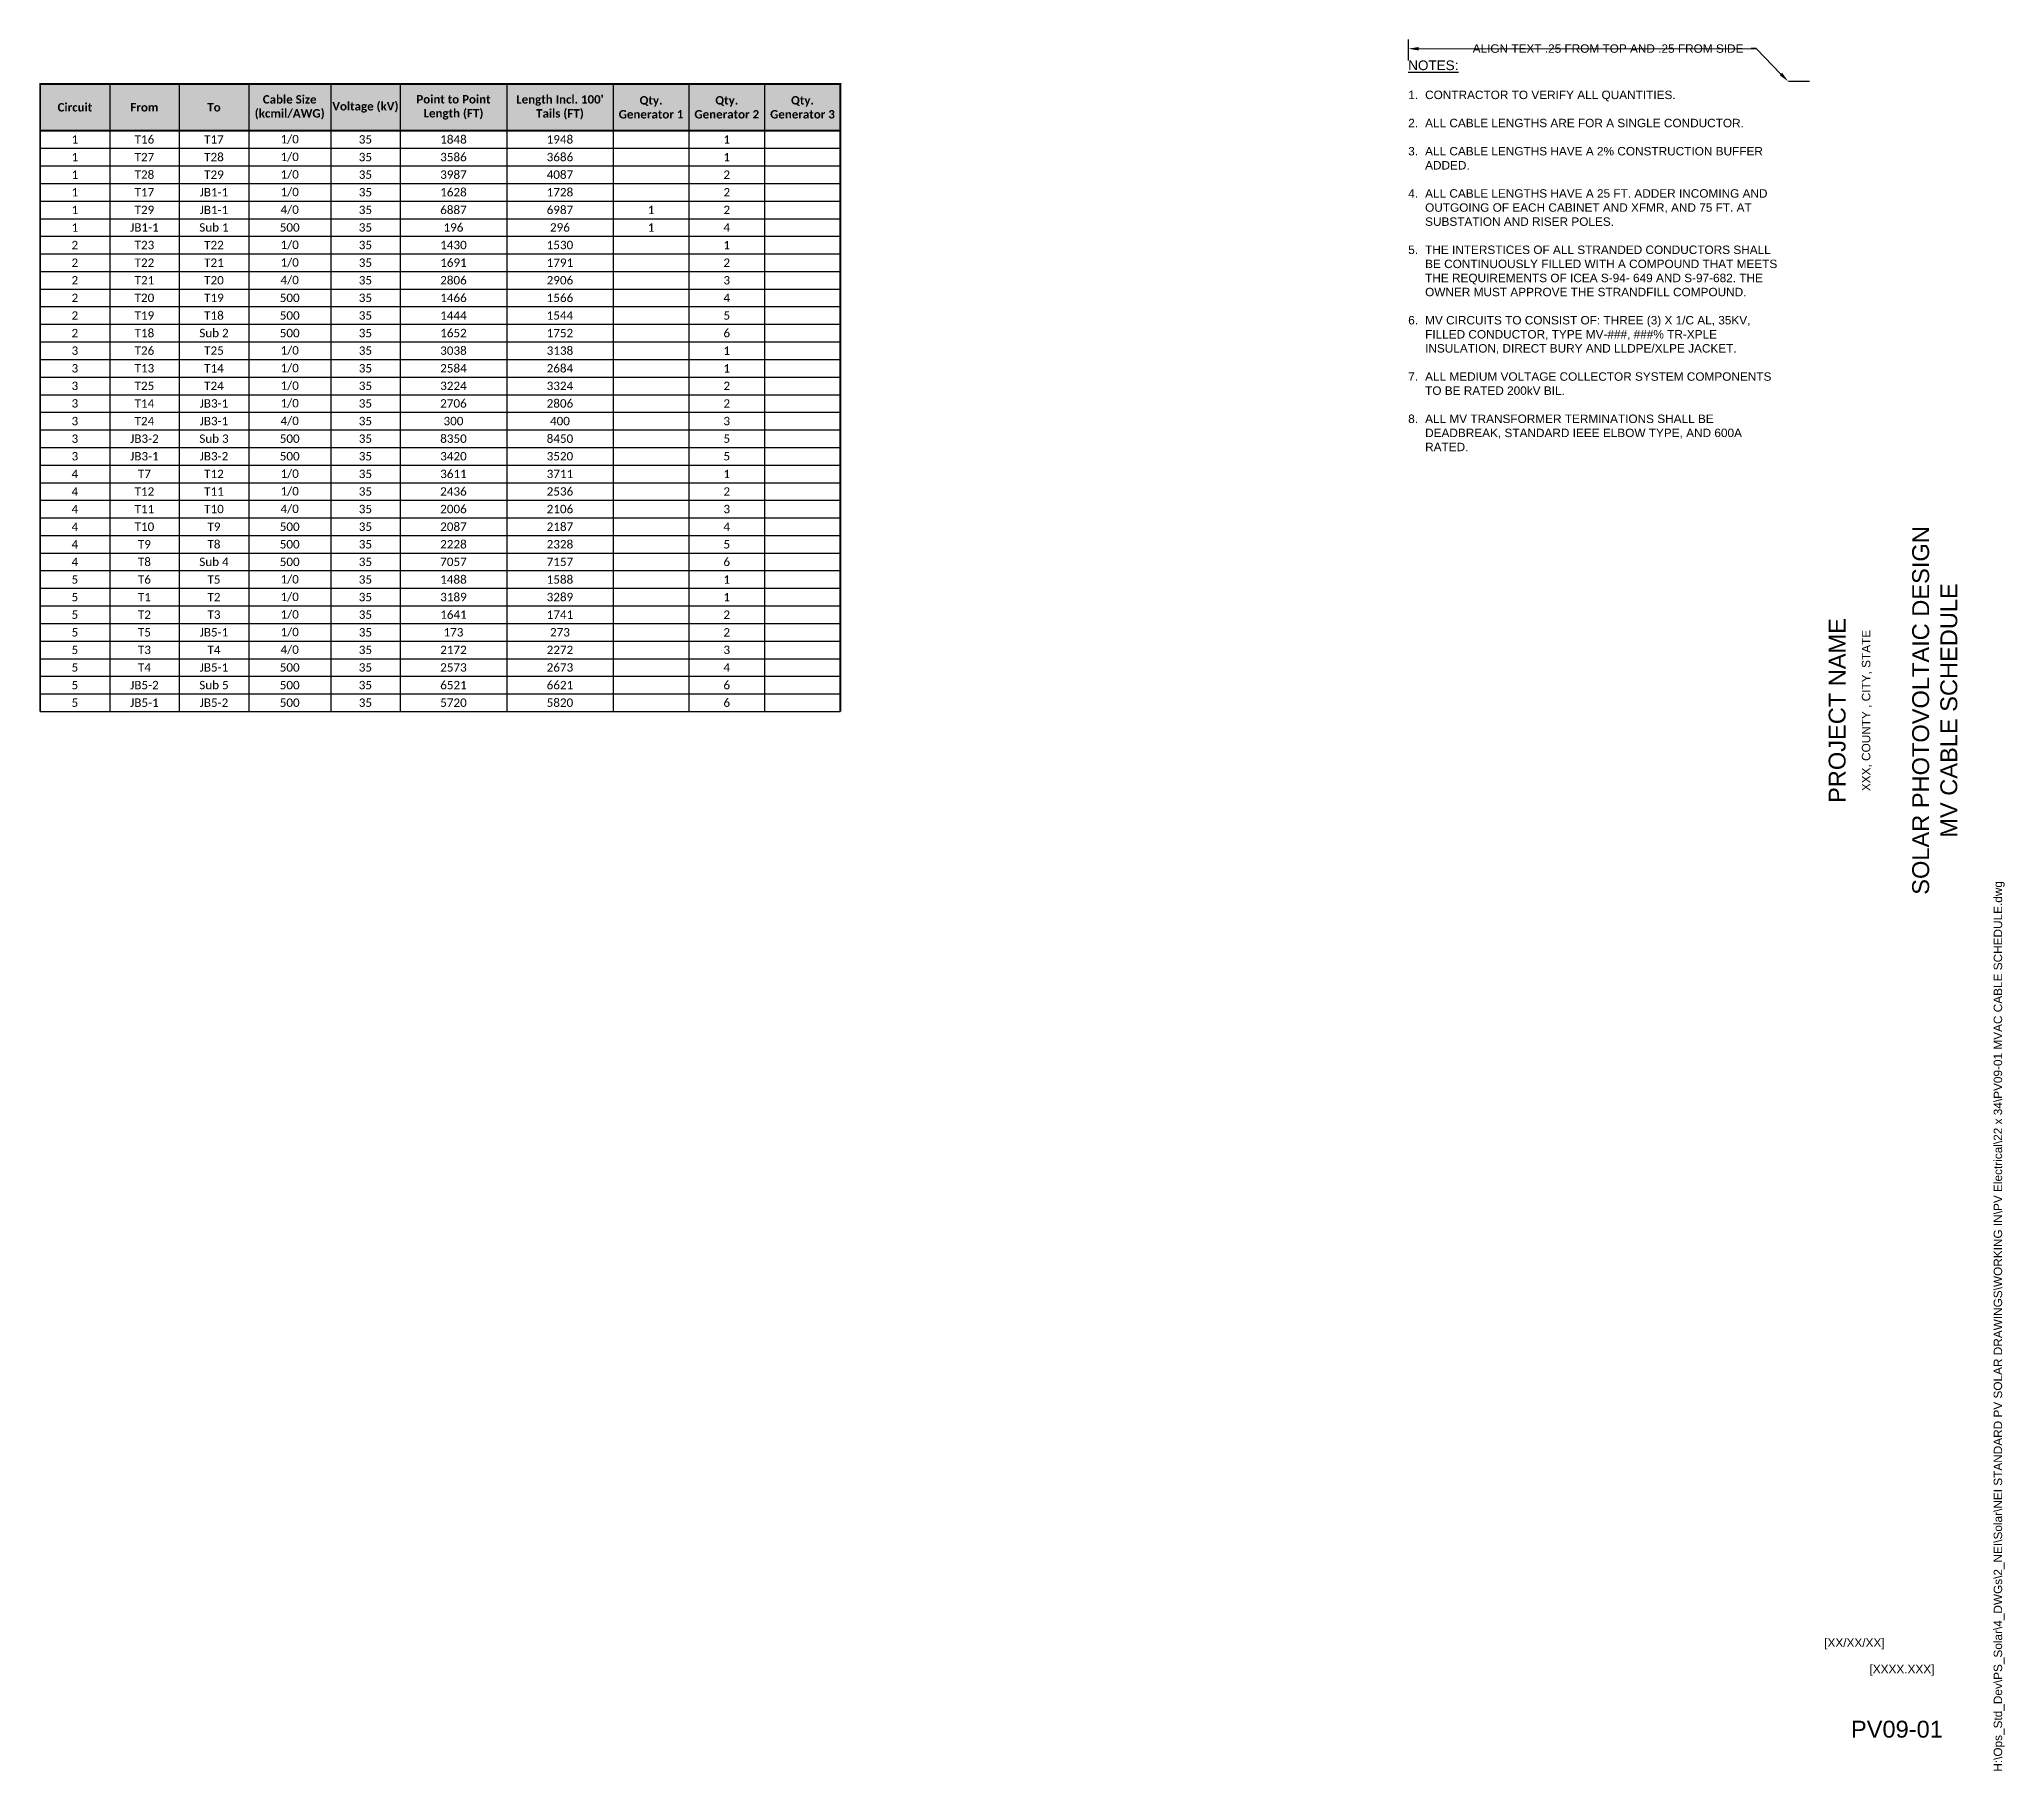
# Paper-space layout 'PV09-01 MVAC CABLE SCHEDULE' of a CAD drawing. Header units: feet. Extents: x 10.8 to 34, y 1.3 to 21.8.
import ezdxf
from ezdxf import colors
from ezdxf.entities.mleader import LeaderData, LeaderLine
from ezdxf.enums import TextEntityAlignment as Align
from ezdxf.math import Vec2, Vec3

# ---------------------------------------------------------------- set-up
doc = ezdxf.new("R2010")
doc.units = ezdxf.units.FT
doc.header["$MEASUREMENT"] = 0
for name, color, linetype in [('G-ANNO-TEXT', 1, 'Continuous'), ('G-ANNO-TTBL', 1, 'Continuous'), ('PV-AUTOTABLES', 7, 'Continuous')]:
    doc.layers.add(name, color=color, linetype=linetype)
doc.layers.add('G-NPLT', color=67, linetype='Continuous', plot=False)
doc.styles.add('NEI-A', font='arial.ttf')

# ---------------------------------------------------------------- blocks, each defined once
blk = doc.blocks.new('*A2')
at = {"color": 7, "linetype": 'Continuous', "ltscale": 0.083333, "const_width": 0.0208}
for points in [[(9.469, -7.427), (9.469, 0), (0, 0), (0, -7.427)], [(0, -0.552), (9.469, -0.552)]]:
    blk.add_lwpolyline(points, dxfattribs=at)
at = {"color": 7, "linetype": 'Continuous', "ltscale": 0.083333}
for points in [[(0.823, 0), (0.823, -7.427)], [(1.646, 0), (1.646, -7.427)], [(2.469, 0), (2.469, -7.427)], [(3.438, 0), (3.438, -7.427)], [(4.26, 0), (4.26, -7.427)], [(5.521, 0), (5.521, -7.427)], [(6.781, 0), (6.781, -7.427)], [(7.677, 0), (7.677, -7.427)], [(8.573, 0), (8.573, -7.427)], [(0, -0.76), (9.469, -0.76)], [(0, -0.969), (9.469, -0.969)], [(0, -1.177), (9.469, -1.177)], [(0, -1.385), (9.469, -1.385)], [(0, -1.594), (9.469, -1.594)], [(0, -1.802), (9.469, -1.802)], [(0, -2.01), (9.469, -2.01)], [(0, -2.219), (9.469, -2.219)], [(0, -2.427), (9.469, -2.427)], [(0, -2.635), (9.469, -2.635)], [(0, -2.844), (9.469, -2.844)], [(0, -3.052), (9.469, -3.052)], [(0, -3.26), (9.469, -3.26)], [(0, -3.469), (9.469, -3.469)], [(0, -3.677), (9.469, -3.677)], [(0, -3.885), (9.469, -3.885)], [(0, -4.094), (9.469, -4.094)], [(0, -4.302), (9.469, -4.302)], [(0, -4.51), (9.469, -4.51)], [(0, -4.719), (9.469, -4.719)], [(0, -4.927), (9.469, -4.927)], [(0, -5.135), (9.469, -5.135)], [(0, -5.344), (9.469, -5.344)], [(0, -5.552), (9.469, -5.552)], [(0, -5.76), (9.469, -5.76)], [(0, -5.969), (9.469, -5.969)], [(0, -6.177), (9.469, -6.177)], [(0, -6.385), (9.469, -6.385)], [(0, -6.594), (9.469, -6.594)], [(0, -6.802), (9.469, -6.802)], [(0, -7.01), (9.469, -7.01)], [(0, -7.219), (9.469, -7.219)], [(0, -7.427), (9.469, -7.427)]]:
    blk.add_lwpolyline(points, dxfattribs=at)
at = {"color": 9, "true_color": 0xbfbfbf}
for points in [[(0, 0), (0.823, 0), (0, -0.552), (0.823, -0.552)], [(0.823, 0), (1.646, 0), (0.823, -0.552), (1.646, -0.552)], [(1.646, 0), (2.469, 0), (1.646, -0.552), (2.469, -0.552)], [(2.469, 0), (3.438, 0), (2.469, -0.552), (3.438, -0.552)], [(3.438, 0), (4.26, 0), (3.438, -0.552), (4.26, -0.552)], [(4.26, 0), (5.521, 0), (4.26, -0.552), (5.521, -0.552)], [(5.521, 0), (6.781, 0), (5.521, -0.552), (6.781, -0.552)], [(6.781, 0), (7.677, 0), (6.781, -0.552), (7.677, -0.552)], [(7.677, 0), (8.573, 0), (7.677, -0.552), (8.573, -0.552)], [(8.573, 0), (9.469, 0), (8.573, -0.552), (9.469, -0.552)]]:
    blk.add_solid(points, dxfattribs=at)
at = {"color": 7, "char_height": 0.09931, "attachment_point": 5, "style": 'NEI-A'}
for s, insert, width in [('\\fCalibri|b1|i0|c0|p34;Circuit', (0.411, -0.276), 0.73958), ('\\fCalibri|b1|i0|c0|p34;From', (1.234, -0.276), 0.73958), ('\\fCalibri|b1|i0|c0|p34;To', (2.057, -0.276), 0.73958), ('\\fCalibri|b1|i0|c0|p34;Cable Size (kcmil/AWG)', (2.953, -0.276), 0.88542), ('\\fCalibri|b1|i0|c0|p34;Voltage (kV)', (3.849, -0.276), 0.73958), ('\\fCalibri|b1|i0|c0|p34;Point to Point Length (FT)', (4.891, -0.276), 1.17708), ("\\fCalibri|b1|i0|c0|p34;Length Incl. 100' Tails (FT)", (6.151, -0.276), 1.17708), ('\\fCalibri|b1|i0|c0|p34;Qty. Generator 1', (7.229, -0.276), 0.8125), ('\\fCalibri|b1|i0|c0|p34;Qty. Generator 2', (8.125, -0.276), 0.8125), ('\\fCalibri|b1|i0|c0|p34;Qty. Generator 3', (9.021, -0.276), 0.8125), ('\\fCalibri|b0|i0|c0|p34;1', (0.411, -0.656), 0.73958), ('\\fCalibri|b0|i0|c0|p34;T16', (1.234, -0.656), 0.73958), ('\\fCalibri|b0|i0|c0|p34;T17', (2.057, -0.656), 0.73958), ('\\fCalibri|b0|i0|c0|p34;1/0', (2.953, -0.656), 0.88542), ('\\fCalibri|b0|i0|c0|p34;35', (3.849, -0.656), 0.73958), ('\\fCalibri|b0|i0|c0|p34;1848', (4.891, -0.656), 1.17708), ('\\fCalibri|b0|i0|c0|p34;1948', (6.151, -0.656), 1.17708), ('\\fCalibri|b0|i0|c0|p34; ', (7.229, -0.656), 0.8125), ('\\fCalibri|b0|i0|c0|p34;1', (8.125, -0.656), 0.8125), ('\\fCalibri|b0|i0|c0|p34; ', (9.021, -0.656), 0.8125), ('\\fCalibri|b0|i0|c0|p34;1', (0.411, -0.865), 0.73958), ('\\fCalibri|b0|i0|c0|p34;T27', (1.234, -0.865), 0.73958), ('\\fCalibri|b0|i0|c0|p34;T28', (2.057, -0.865), 0.73958), ('\\fCalibri|b0|i0|c0|p34;1/0', (2.953, -0.865), 0.88542), ('\\fCalibri|b0|i0|c0|p34;35', (3.849, -0.865), 0.73958), ('\\fCalibri|b0|i0|c0|p34;3586', (4.891, -0.865), 1.17708), ('\\fCalibri|b0|i0|c0|p34;3686', (6.151, -0.865), 1.17708), ('\\fCalibri|b0|i0|c0|p34; ', (7.229, -0.865), 0.8125), ('\\fCalibri|b0|i0|c0|p34;1', (8.125, -0.865), 0.8125), ('\\fCalibri|b0|i0|c0|p34; ', (9.021, -0.865), 0.8125), ('\\fCalibri|b0|i0|c0|p34;1', (0.411, -1.073), 0.73958), ('\\fCalibri|b0|i0|c0|p34;T28', (1.234, -1.073), 0.73958), ('\\fCalibri|b0|i0|c0|p34;T29', (2.057, -1.073), 0.73958), ('\\fCalibri|b0|i0|c0|p34;1/0', (2.953, -1.073), 0.88542), ('\\fCalibri|b0|i0|c0|p34;35', (3.849, -1.073), 0.73958), ('\\fCalibri|b0|i0|c0|p34;3987', (4.891, -1.073), 1.17708), ('\\fCalibri|b0|i0|c0|p34;4087', (6.151, -1.073), 1.17708), ('\\fCalibri|b0|i0|c0|p34; ', (7.229, -1.073), 0.8125), ('\\fCalibri|b0|i0|c0|p34;2', (8.125, -1.073), 0.8125), ('\\fCalibri|b0|i0|c0|p34; ', (9.021, -1.073), 0.8125), ('\\fCalibri|b0|i0|c0|p34;1', (0.411, -1.281), 0.73958), ('\\fCalibri|b0|i0|c0|p34;T17', (1.234, -1.281), 0.73958), ('\\fCalibri|b0|i0|c0|p34;JB1-1', (2.057, -1.281), 0.73958), ('\\fCalibri|b0|i0|c0|p34;1/0', (2.953, -1.281), 0.88542), ('\\fCalibri|b0|i0|c0|p34;35', (3.849, -1.281), 0.73958), ('\\fCalibri|b0|i0|c0|p34;1628', (4.891, -1.281), 1.17708), ('\\fCalibri|b0|i0|c0|p34;1728', (6.151, -1.281), 1.17708), ('\\fCalibri|b0|i0|c0|p34; ', (7.229, -1.281), 0.8125), ('\\fCalibri|b0|i0|c0|p34;2', (8.125, -1.281), 0.8125), ('\\fCalibri|b0|i0|c0|p34; ', (9.021, -1.281), 0.8125), ('\\fCalibri|b0|i0|c0|p34;1', (0.411, -1.49), 0.73958), ('\\fCalibri|b0|i0|c0|p34;T29', (1.234, -1.49), 0.73958), ('\\fCalibri|b0|i0|c0|p34;JB1-1', (2.057, -1.49), 0.73958), ('\\fCalibri|b0|i0|c0|p34;4/0', (2.953, -1.49), 0.88542), ('\\fCalibri|b0|i0|c0|p34;35', (3.849, -1.49), 0.73958), ('\\fCalibri|b0|i0|c0|p34;6887', (4.891, -1.49), 1.17708), ('\\fCalibri|b0|i0|c0|p34;6987', (6.151, -1.49), 1.17708), ('\\fCalibri|b0|i0|c0|p34;1', (7.229, -1.49), 0.8125), ('\\fCalibri|b0|i0|c0|p34;2', (8.125, -1.49), 0.8125), ('\\fCalibri|b0|i0|c0|p34; ', (9.021, -1.49), 0.8125), ('\\fCalibri|b0|i0|c0|p34;2', (0.411, -1.906), 0.73958), ('\\fCalibri|b0|i0|c0|p34;1', (0.411, -1.698), 0.73958), ('\\fCalibri|b0|i0|c0|p34;JB1-1', (1.234, -1.698), 0.73958), ('\\fCalibri|b0|i0|c0|p34;T23', (1.234, -1.906), 0.73958), ('\\fCalibri|b0|i0|c0|p34;Sub 1', (2.057, -1.698), 0.73958), ('\\fCalibri|b0|i0|c0|p34;T22', (2.057, -1.906), 0.73958), ('\\fCalibri|b0|i0|c0|p34;500', (2.953, -1.698), 0.88542), ('\\fCalibri|b0|i0|c0|p34;1/0', (2.953, -1.906), 0.88542), ('\\fCalibri|b0|i0|c0|p34;35', (3.849, -1.698), 0.73958), ('\\fCalibri|b0|i0|c0|p34;35', (3.849, -1.906), 0.73958), ('\\fCalibri|b0|i0|c0|p34;1430', (4.891, -1.906), 1.17708), ('\\fCalibri|b0|i0|c0|p34;196', (4.891, -1.698), 1.17708), ('\\fCalibri|b0|i0|c0|p34;1530', (6.151, -1.906), 1.17708), ('\\fCalibri|b0|i0|c0|p34;296', (6.151, -1.698), 1.17708), ('\\fCalibri|b0|i0|c0|p34;1', (7.229, -1.698), 0.8125), ('\\fCalibri|b0|i0|c0|p34;4', (8.125, -1.698), 0.8125), ('\\fCalibri|b0|i0|c0|p34;1', (8.125, -1.906), 0.8125), ('\\fCalibri|b0|i0|c0|p34; ', (9.021, -1.698), 0.8125), ('\\fCalibri|b0|i0|c0|p34;2', (0.411, -2.115), 0.73958), ('\\fCalibri|b0|i0|c0|p34;T22', (1.234, -2.115), 0.73958), ('\\fCalibri|b0|i0|c0|p34;T21', (2.057, -2.115), 0.73958), ('\\fCalibri|b0|i0|c0|p34;1/0', (2.953, -2.115), 0.88542), ('\\fCalibri|b0|i0|c0|p34;35', (3.849, -2.115), 0.73958), ('\\fCalibri|b0|i0|c0|p34;1691', (4.891, -2.115), 1.17708), ('\\fCalibri|b0|i0|c0|p34;1791', (6.151, -2.115), 1.17708), ('\\fCalibri|b0|i0|c0|p34; ', (7.229, -1.906), 0.8125), ('\\fCalibri|b0|i0|c0|p34;2', (8.125, -2.115), 0.8125), ('\\fCalibri|b0|i0|c0|p34; ', (9.021, -1.906), 0.8125), ('\\fCalibri|b0|i0|c0|p34;2', (0.411, -2.323), 0.73958), ('\\fCalibri|b0|i0|c0|p34;T21', (1.234, -2.323), 0.73958), ('\\fCalibri|b0|i0|c0|p34;T20', (2.057, -2.323), 0.73958), ('\\fCalibri|b0|i0|c0|p34;4/0', (2.953, -2.323), 0.88542), ('\\fCalibri|b0|i0|c0|p34;35', (3.849, -2.323), 0.73958), ('\\fCalibri|b0|i0|c0|p34;2806', (4.891, -2.323), 1.17708), ('\\fCalibri|b0|i0|c0|p34;2906', (6.151, -2.323), 1.17708), ('\\fCalibri|b0|i0|c0|p34; ', (7.229, -2.115), 0.8125), ('\\fCalibri|b0|i0|c0|p34; ', (7.229, -2.323), 0.8125), ('\\fCalibri|b0|i0|c0|p34;3', (8.125, -2.323), 0.8125), ('\\fCalibri|b0|i0|c0|p34; ', (9.021, -2.115), 0.8125), ('\\fCalibri|b0|i0|c0|p34; ', (9.021, -2.323), 0.8125), ('\\fCalibri|b0|i0|c0|p34;2', (0.411, -2.531), 0.73958), ('\\fCalibri|b0|i0|c0|p34;T20', (1.234, -2.531), 0.73958), ('\\fCalibri|b0|i0|c0|p34;T19', (2.057, -2.531), 0.73958), ('\\fCalibri|b0|i0|c0|p34;500', (2.953, -2.531), 0.88542), ('\\fCalibri|b0|i0|c0|p34;35', (3.849, -2.531), 0.73958), ('\\fCalibri|b0|i0|c0|p34;1466', (4.891, -2.531), 1.17708), ('\\fCalibri|b0|i0|c0|p34;1566', (6.151, -2.531), 1.17708), ('\\fCalibri|b0|i0|c0|p34; ', (7.229, -2.531), 0.8125), ('\\fCalibri|b0|i0|c0|p34;4', (8.125, -2.531), 0.8125), ('\\fCalibri|b0|i0|c0|p34; ', (9.021, -2.531), 0.8125), ('\\fCalibri|b0|i0|c0|p34;2', (0.411, -2.74), 0.73958), ('\\fCalibri|b0|i0|c0|p34;T19', (1.234, -2.74), 0.73958), ('\\fCalibri|b0|i0|c0|p34;T18', (2.057, -2.74), 0.73958), ('\\fCalibri|b0|i0|c0|p34;500', (2.953, -2.74), 0.88542), ('\\fCalibri|b0|i0|c0|p34;35', (3.849, -2.74), 0.73958), ('\\fCalibri|b0|i0|c0|p34;1444', (4.891, -2.74), 1.17708), ('\\fCalibri|b0|i0|c0|p34;1544', (6.151, -2.74), 1.17708), ('\\fCalibri|b0|i0|c0|p34; ', (7.229, -2.74), 0.8125), ('\\fCalibri|b0|i0|c0|p34;5', (8.125, -2.74), 0.8125), ('\\fCalibri|b0|i0|c0|p34; ', (9.021, -2.74), 0.8125), ('\\fCalibri|b0|i0|c0|p34;2', (0.411, -2.948), 0.73958), ('\\fCalibri|b0|i0|c0|p34;T18', (1.234, -2.948), 0.73958), ('\\fCalibri|b0|i0|c0|p34;Sub 2', (2.057, -2.948), 0.73958), ('\\fCalibri|b0|i0|c0|p34;500', (2.953, -2.948), 0.88542), ('\\fCalibri|b0|i0|c0|p34;35', (3.849, -2.948), 0.73958), ('\\fCalibri|b0|i0|c0|p34;1652', (4.891, -2.948), 1.17708), ('\\fCalibri|b0|i0|c0|p34;1752', (6.151, -2.948), 1.17708), ('\\fCalibri|b0|i0|c0|p34; ', (7.229, -2.948), 0.8125), ('\\fCalibri|b0|i0|c0|p34;6', (8.125, -2.948), 0.8125), ('\\fCalibri|b0|i0|c0|p34; ', (9.021, -2.948), 0.8125), ('\\fCalibri|b0|i0|c0|p34;3', (0.411, -3.156), 0.73958), ('\\fCalibri|b0|i0|c0|p34;T26', (1.234, -3.156), 0.73958), ('\\fCalibri|b0|i0|c0|p34;T25', (2.057, -3.156), 0.73958), ('\\fCalibri|b0|i0|c0|p34;1/0', (2.953, -3.156), 0.88542), ('\\fCalibri|b0|i0|c0|p34;35', (3.849, -3.156), 0.73958), ('\\fCalibri|b0|i0|c0|p34;3038', (4.891, -3.156), 1.17708), ('\\fCalibri|b0|i0|c0|p34;3138', (6.151, -3.156), 1.17708), ('\\fCalibri|b0|i0|c0|p34; ', (7.229, -3.156), 0.8125), ('\\fCalibri|b0|i0|c0|p34;1', (8.125, -3.156), 0.8125), ('\\fCalibri|b0|i0|c0|p34; ', (9.021, -3.156), 0.8125), ('\\fCalibri|b0|i0|c0|p34;3', (0.411, -3.365), 0.73958), ('\\fCalibri|b0|i0|c0|p34;T13', (1.234, -3.365), 0.73958), ('\\fCalibri|b0|i0|c0|p34;T14', (2.057, -3.365), 0.73958), ('\\fCalibri|b0|i0|c0|p34;1/0', (2.953, -3.365), 0.88542), ('\\fCalibri|b0|i0|c0|p34;35', (3.849, -3.365), 0.73958), ('\\fCalibri|b0|i0|c0|p34;2584', (4.891, -3.365), 1.17708), ('\\fCalibri|b0|i0|c0|p34;2684', (6.151, -3.365), 1.17708), ('\\fCalibri|b0|i0|c0|p34; ', (7.229, -3.365), 0.8125), ('\\fCalibri|b0|i0|c0|p34;1', (8.125, -3.365), 0.8125), ('\\fCalibri|b0|i0|c0|p34; ', (9.021, -3.365), 0.8125), ('\\fCalibri|b0|i0|c0|p34;3', (0.411, -3.573), 0.73958), ('\\fCalibri|b0|i0|c0|p34;T25', (1.234, -3.573), 0.73958), ('\\fCalibri|b0|i0|c0|p34;T24', (2.057, -3.573), 0.73958), ('\\fCalibri|b0|i0|c0|p34;1/0', (2.953, -3.573), 0.88542), ('\\fCalibri|b0|i0|c0|p34;1/0', (2.953, -3.781), 0.88542), ('\\fCalibri|b0|i0|c0|p34;35', (3.849, -3.573), 0.73958), ('\\fCalibri|b0|i0|c0|p34;3224', (4.891, -3.573), 1.17708), ('\\fCalibri|b0|i0|c0|p34;3324', (6.151, -3.573), 1.17708), ('\\fCalibri|b0|i0|c0|p34; ', (7.229, -3.573), 0.8125), ('\\fCalibri|b0|i0|c0|p34;2', (8.125, -3.573), 0.8125), ('\\fCalibri|b0|i0|c0|p34; ', (9.021, -3.573), 0.8125), ('\\fCalibri|b0|i0|c0|p34;3', (0.411, -3.781), 0.73958), ('\\fCalibri|b0|i0|c0|p34;3', (0.411, -3.99), 0.73958), ('\\fCalibri|b0|i0|c0|p34;T14', (1.234, -3.781), 0.73958), ('\\fCalibri|b0|i0|c0|p34;T24', (1.234, -3.99), 0.73958), ('\\fCalibri|b0|i0|c0|p34;JB3-1', (2.057, -3.781), 0.73958), ('\\fCalibri|b0|i0|c0|p34;JB3-1', (2.057, -3.99), 0.73958), ('\\fCalibri|b0|i0|c0|p34;4/0', (2.953, -3.99), 0.88542), ('\\fCalibri|b0|i0|c0|p34;35', (3.849, -3.781), 0.73958), ('\\fCalibri|b0|i0|c0|p34;35', (3.849, -3.99), 0.73958), ('\\fCalibri|b0|i0|c0|p34;2706', (4.891, -3.781), 1.17708), ('\\fCalibri|b0|i0|c0|p34;300', (4.891, -3.99), 1.17708), ('\\fCalibri|b0|i0|c0|p34;2806', (6.151, -3.781), 1.17708), ('\\fCalibri|b0|i0|c0|p34;400', (6.151, -3.99), 1.17708), ('\\fCalibri|b0|i0|c0|p34; ', (7.229, -3.781), 0.8125), ('\\fCalibri|b0|i0|c0|p34;2', (8.125, -3.781), 0.8125), ('\\fCalibri|b0|i0|c0|p34;3', (8.125, -3.99), 0.8125), ('\\fCalibri|b0|i0|c0|p34; ', (9.021, -3.781), 0.8125), ('\\fCalibri|b0|i0|c0|p34;3', (0.411, -4.198), 0.73958), ('\\fCalibri|b0|i0|c0|p34;JB3-2', (1.234, -4.198), 0.73958), ('\\fCalibri|b0|i0|c0|p34;Sub 3', (2.057, -4.198), 0.73958), ('\\fCalibri|b0|i0|c0|p34;500', (2.953, -4.198), 0.88542), ('\\fCalibri|b0|i0|c0|p34;35', (3.849, -4.198), 0.73958), ('\\fCalibri|b0|i0|c0|p34;8350', (4.891, -4.198), 1.17708), ('\\fCalibri|b0|i0|c0|p34;8450', (6.151, -4.198), 1.17708), ('\\fCalibri|b0|i0|c0|p34; ', (7.229, -3.99), 0.8125), ('\\fCalibri|b0|i0|c0|p34;5', (8.125, -4.198), 0.8125), ('\\fCalibri|b0|i0|c0|p34; ', (9.021, -3.99), 0.8125), ('\\fCalibri|b0|i0|c0|p34;3', (0.411, -4.406), 0.73958), ('\\fCalibri|b0|i0|c0|p34;JB3-1', (1.234, -4.406), 0.73958), ('\\fCalibri|b0|i0|c0|p34;JB3-2', (2.057, -4.406), 0.73958), ('\\fCalibri|b0|i0|c0|p34;500', (2.953, -4.406), 0.88542), ('\\fCalibri|b0|i0|c0|p34;35', (3.849, -4.406), 0.73958), ('\\fCalibri|b0|i0|c0|p34;3420', (4.891, -4.406), 1.17708), ('\\fCalibri|b0|i0|c0|p34;3520', (6.151, -4.406), 1.17708), ('\\fCalibri|b0|i0|c0|p34; ', (7.229, -4.198), 0.8125), ('\\fCalibri|b0|i0|c0|p34; ', (7.229, -4.406), 0.8125), ('\\fCalibri|b0|i0|c0|p34;5', (8.125, -4.406), 0.8125), ('\\fCalibri|b0|i0|c0|p34; ', (9.021, -4.198), 0.8125), ('\\fCalibri|b0|i0|c0|p34; ', (9.021, -4.406), 0.8125), ('\\fCalibri|b0|i0|c0|p34;4', (0.411, -4.615), 0.73958), ('\\fCalibri|b0|i0|c0|p34;T7', (1.234, -4.615), 0.73958), ('\\fCalibri|b0|i0|c0|p34;T12', (2.057, -4.615), 0.73958), ('\\fCalibri|b0|i0|c0|p34;1/0', (2.953, -4.615), 0.88542), ('\\fCalibri|b0|i0|c0|p34;35', (3.849, -4.615), 0.73958), ('\\fCalibri|b0|i0|c0|p34;3611', (4.891, -4.615), 1.17708), ('\\fCalibri|b0|i0|c0|p34;3711', (6.151, -4.615), 1.17708), ('\\fCalibri|b0|i0|c0|p34; ', (7.229, -4.615), 0.8125), ('\\fCalibri|b0|i0|c0|p34;1', (8.125, -4.615), 0.8125), ('\\fCalibri|b0|i0|c0|p34; ', (9.021, -4.615), 0.8125), ('\\fCalibri|b0|i0|c0|p34;4', (0.411, -4.823), 0.73958), ('\\fCalibri|b0|i0|c0|p34;T12', (1.234, -4.823), 0.73958), ('\\fCalibri|b0|i0|c0|p34;T11', (2.057, -4.823), 0.73958), ('\\fCalibri|b0|i0|c0|p34;1/0', (2.953, -4.823), 0.88542), ('\\fCalibri|b0|i0|c0|p34;35', (3.849, -4.823), 0.73958), ('\\fCalibri|b0|i0|c0|p34;2436', (4.891, -4.823), 1.17708), ('\\fCalibri|b0|i0|c0|p34;2536', (6.151, -4.823), 1.17708), ('\\fCalibri|b0|i0|c0|p34; ', (7.229, -4.823), 0.8125), ('\\fCalibri|b0|i0|c0|p34;2', (8.125, -4.823), 0.8125), ('\\fCalibri|b0|i0|c0|p34; ', (9.021, -4.823), 0.8125), ('\\fCalibri|b0|i0|c0|p34;4', (0.411, -5.031), 0.73958), ('\\fCalibri|b0|i0|c0|p34;T11', (1.234, -5.031), 0.73958), ('\\fCalibri|b0|i0|c0|p34;T10', (2.057, -5.031), 0.73958), ('\\fCalibri|b0|i0|c0|p34;4/0', (2.953, -5.031), 0.88542), ('\\fCalibri|b0|i0|c0|p34;35', (3.849, -5.031), 0.73958), ('\\fCalibri|b0|i0|c0|p34;2006', (4.891, -5.031), 1.17708), ('\\fCalibri|b0|i0|c0|p34;2106', (6.151, -5.031), 1.17708), ('\\fCalibri|b0|i0|c0|p34; ', (7.229, -5.031), 0.8125), ('\\fCalibri|b0|i0|c0|p34;3', (8.125, -5.031), 0.8125), ('\\fCalibri|b0|i0|c0|p34; ', (9.021, -5.031), 0.8125), ('\\fCalibri|b0|i0|c0|p34;4', (0.411, -5.24), 0.73958), ('\\fCalibri|b0|i0|c0|p34;T10', (1.234, -5.24), 0.73958), ('\\fCalibri|b0|i0|c0|p34;T9', (2.057, -5.24), 0.73958), ('\\fCalibri|b0|i0|c0|p34;500', (2.953, -5.24), 0.88542), ('\\fCalibri|b0|i0|c0|p34;35', (3.849, -5.24), 0.73958), ('\\fCalibri|b0|i0|c0|p34;2087', (4.891, -5.24), 1.17708), ('\\fCalibri|b0|i0|c0|p34;2187', (6.151, -5.24), 1.17708), ('\\fCalibri|b0|i0|c0|p34; ', (7.229, -5.24), 0.8125), ('\\fCalibri|b0|i0|c0|p34;4', (8.125, -5.24), 0.8125), ('\\fCalibri|b0|i0|c0|p34; ', (9.021, -5.24), 0.8125), ('\\fCalibri|b0|i0|c0|p34;4', (0.411, -5.448), 0.73958), ('\\fCalibri|b0|i0|c0|p34;T9', (1.234, -5.448), 0.73958), ('\\fCalibri|b0|i0|c0|p34;T8', (2.057, -5.448), 0.73958), ('\\fCalibri|b0|i0|c0|p34;500', (2.953, -5.448), 0.88542), ('\\fCalibri|b0|i0|c0|p34;35', (3.849, -5.448), 0.73958), ('\\fCalibri|b0|i0|c0|p34;2228', (4.891, -5.448), 1.17708), ('\\fCalibri|b0|i0|c0|p34;2328', (6.151, -5.448), 1.17708), ('\\fCalibri|b0|i0|c0|p34; ', (7.229, -5.448), 0.8125), ('\\fCalibri|b0|i0|c0|p34;5', (8.125, -5.448), 0.8125), ('\\fCalibri|b0|i0|c0|p34; ', (9.021, -5.448), 0.8125), ('\\fCalibri|b0|i0|c0|p34;4', (0.411, -5.656), 0.73958), ('\\fCalibri|b0|i0|c0|p34;T8', (1.234, -5.656), 0.73958), ('\\fCalibri|b0|i0|c0|p34;T6', (1.234, -5.865), 0.73958), ('\\fCalibri|b0|i0|c0|p34;Sub 4', (2.057, -5.656), 0.73958), ('\\fCalibri|b0|i0|c0|p34;500', (2.953, -5.656), 0.88542), ('\\fCalibri|b0|i0|c0|p34;1/0', (2.953, -5.865), 0.88542), ('\\fCalibri|b0|i0|c0|p34;35', (3.849, -5.656), 0.73958), ('\\fCalibri|b0|i0|c0|p34;35', (3.849, -5.865), 0.73958), ('\\fCalibri|b0|i0|c0|p34;7057', (4.891, -5.656), 1.17708), ('\\fCalibri|b0|i0|c0|p34;1488', (4.891, -5.865), 1.17708), ('\\fCalibri|b0|i0|c0|p34;7157', (6.151, -5.656), 1.17708), ('\\fCalibri|b0|i0|c0|p34;1588', (6.151, -5.865), 1.17708), ('\\fCalibri|b0|i0|c0|p34; ', (7.229, -5.656), 0.8125), ('\\fCalibri|b0|i0|c0|p34;6', (8.125, -5.656), 0.8125), ('\\fCalibri|b0|i0|c0|p34; ', (9.021, -5.656), 0.8125), ('\\fCalibri|b0|i0|c0|p34;5', (0.411, -5.865), 0.73958), ('\\fCalibri|b0|i0|c0|p34;5', (0.411, -6.073), 0.73958), ('\\fCalibri|b0|i0|c0|p34;T1', (1.234, -6.073), 0.73958), ('\\fCalibri|b0|i0|c0|p34;T5', (2.057, -5.865), 0.73958), ('\\fCalibri|b0|i0|c0|p34;T2', (2.057, -6.073), 0.73958), ('\\fCalibri|b0|i0|c0|p34;1/0', (2.953, -6.073), 0.88542), ('\\fCalibri|b0|i0|c0|p34;35', (3.849, -6.073), 0.73958), ('\\fCalibri|b0|i0|c0|p34;3189', (4.891, -6.073), 1.17708), ('\\fCalibri|b0|i0|c0|p34;3289', (6.151, -6.073), 1.17708), ('\\fCalibri|b0|i0|c0|p34; ', (7.229, -5.865), 0.8125), ('\\fCalibri|b0|i0|c0|p34;1', (8.125, -5.865), 0.8125), ('\\fCalibri|b0|i0|c0|p34;1', (8.125, -6.073), 0.8125), ('\\fCalibri|b0|i0|c0|p34; ', (9.021, -5.865), 0.8125), ('\\fCalibri|b0|i0|c0|p34;5', (0.411, -6.281), 0.73958), ('\\fCalibri|b0|i0|c0|p34;T2', (1.234, -6.281), 0.73958), ('\\fCalibri|b0|i0|c0|p34;T3', (2.057, -6.281), 0.73958), ('\\fCalibri|b0|i0|c0|p34;1/0', (2.953, -6.281), 0.88542), ('\\fCalibri|b0|i0|c0|p34;35', (3.849, -6.281), 0.73958), ('\\fCalibri|b0|i0|c0|p34;1641', (4.891, -6.281), 1.17708), ('\\fCalibri|b0|i0|c0|p34;1741', (6.151, -6.281), 1.17708), ('\\fCalibri|b0|i0|c0|p34; ', (7.229, -6.073), 0.8125), ('\\fCalibri|b0|i0|c0|p34;2', (8.125, -6.281), 0.8125), ('\\fCalibri|b0|i0|c0|p34; ', (9.021, -6.073), 0.8125), ('\\fCalibri|b0|i0|c0|p34;5', (0.411, -6.49), 0.73958), ('\\fCalibri|b0|i0|c0|p34;T5', (1.234, -6.49), 0.73958), ('\\fCalibri|b0|i0|c0|p34;JB5-1', (2.057, -6.49), 0.73958), ('\\fCalibri|b0|i0|c0|p34;1/0', (2.953, -6.49), 0.88542), ('\\fCalibri|b0|i0|c0|p34;35', (3.849, -6.49), 0.73958), ('\\fCalibri|b0|i0|c0|p34;173', (4.891, -6.49), 1.17708), ('\\fCalibri|b0|i0|c0|p34;273', (6.151, -6.49), 1.17708), ('\\fCalibri|b0|i0|c0|p34; ', (7.229, -6.281), 0.8125), ('\\fCalibri|b0|i0|c0|p34; ', (7.229, -6.49), 0.8125), ('\\fCalibri|b0|i0|c0|p34;2', (8.125, -6.49), 0.8125), ('\\fCalibri|b0|i0|c0|p34; ', (9.021, -6.281), 0.8125), ('\\fCalibri|b0|i0|c0|p34; ', (9.021, -6.49), 0.8125), ('\\fCalibri|b0|i0|c0|p34;5', (0.411, -6.698), 0.73958), ('\\fCalibri|b0|i0|c0|p34;T3', (1.234, -6.698), 0.73958), ('\\fCalibri|b0|i0|c0|p34;T4', (2.057, -6.698), 0.73958), ('\\fCalibri|b0|i0|c0|p34;4/0', (2.953, -6.698), 0.88542), ('\\fCalibri|b0|i0|c0|p34;35', (3.849, -6.698), 0.73958), ('\\fCalibri|b0|i0|c0|p34;2172', (4.891, -6.698), 1.17708), ('\\fCalibri|b0|i0|c0|p34;2272', (6.151, -6.698), 1.17708), ('\\fCalibri|b0|i0|c0|p34; ', (7.229, -6.698), 0.8125), ('\\fCalibri|b0|i0|c0|p34;3', (8.125, -6.698), 0.8125), ('\\fCalibri|b0|i0|c0|p34; ', (9.021, -6.698), 0.8125), ('\\fCalibri|b0|i0|c0|p34;5', (0.411, -6.906), 0.73958), ('\\fCalibri|b0|i0|c0|p34;T4', (1.234, -6.906), 0.73958), ('\\fCalibri|b0|i0|c0|p34;JB5-1', (2.057, -6.906), 0.73958), ('\\fCalibri|b0|i0|c0|p34;500', (2.953, -6.906), 0.88542), ('\\fCalibri|b0|i0|c0|p34;35', (3.849, -6.906), 0.73958), ('\\fCalibri|b0|i0|c0|p34;2573', (4.891, -6.906), 1.17708), ('\\fCalibri|b0|i0|c0|p34;2673', (6.151, -6.906), 1.17708), ('\\fCalibri|b0|i0|c0|p34; ', (7.229, -6.906), 0.8125), ('\\fCalibri|b0|i0|c0|p34;4', (8.125, -6.906), 0.8125), ('\\fCalibri|b0|i0|c0|p34; ', (9.021, -6.906), 0.8125), ('\\fCalibri|b0|i0|c0|p34;5', (0.411, -7.115), 0.73958), ('\\fCalibri|b0|i0|c0|p34;JB5-2', (1.234, -7.115), 0.73958), ('\\fCalibri|b0|i0|c0|p34;Sub 5', (2.057, -7.115), 0.73958), ('\\fCalibri|b0|i0|c0|p34;500', (2.953, -7.115), 0.88542), ('\\fCalibri|b0|i0|c0|p34;35', (3.849, -7.115), 0.73958), ('\\fCalibri|b0|i0|c0|p34;6521', (4.891, -7.115), 1.17708), ('\\fCalibri|b0|i0|c0|p34;6621', (6.151, -7.115), 1.17708), ('\\fCalibri|b0|i0|c0|p34; ', (7.229, -7.115), 0.8125), ('\\fCalibri|b0|i0|c0|p34;6', (8.125, -7.115), 0.8125), ('\\fCalibri|b0|i0|c0|p34; ', (9.021, -7.115), 0.8125), ('\\fCalibri|b0|i0|c0|p34;5', (0.411, -7.323), 0.73958), ('\\fCalibri|b0|i0|c0|p34;JB5-1', (1.234, -7.323), 0.73958), ('\\fCalibri|b0|i0|c0|p34;JB5-2', (2.057, -7.323), 0.73958), ('\\fCalibri|b0|i0|c0|p34;500', (2.953, -7.323), 0.88542), ('\\fCalibri|b0|i0|c0|p34;35', (3.849, -7.323), 0.73958), ('\\fCalibri|b0|i0|c0|p34;5720', (4.891, -7.323), 1.17708), ('\\fCalibri|b0|i0|c0|p34;5820', (6.151, -7.323), 1.17708), ('\\fCalibri|b0|i0|c0|p34; ', (7.229, -7.323), 0.8125), ('\\fCalibri|b0|i0|c0|p34;6', (8.125, -7.323), 0.8125), ('\\fCalibri|b0|i0|c0|p34; ', (9.021, -7.323), 0.8125)]:
    blk.add_mtext(s, dxfattribs=dict(at, insert=insert, width=width))

psp = doc.layouts.new('PV09-01 MVAC CABLE SCHEDULE')

# ---------------------------------------------------------------- linework, layer by layer
at = {"layer": 'G-NPLT'}
psp.add_line((31.734, 21.267), (31.484, 21.267), dxfattribs=at)
psp.add_lwpolyline([(26.984, 21.767), (26.984, 21.517)], dxfattribs=at)

# ---------------------------------------------------------------- block references
at = {"layer": 'PV-AUTOTABLES'}
psp.add_blockref('*A2', (10.795, 21.238), dxfattribs=at)

# ---------------------------------------------------------------- texts
at = {"layer": 'G-ANNO-TEXT', "insert": (26.984, 21.517), "char_height": 0.1, "attachment_point": 1, "style": 'NEI-A'}
psp.add_mtext_dynamic_manual_height_columns('{\\H1.1429x;\\LNOTES:}\\P\\P\\pxi-2,l2,t2;1.^ICONTRACTOR TO VERIFY ALL QUANTITIES.\\P\\pi0,l0,tz;\\P\\pi-2,l2,t2;2.^IALL CABLE LENGTHS ARE FOR A SINGLE CONDUCTOR.\\P\\pi0,l0,tz;\\P\\pi-2,l2,t2;3.^IALL CABLE LENGTHS HAVE A {\\C2;2}% CONSTRUCTION BUFFER ADDED.\\P\\pi0,l0,tz;\\P\\pi-2,l2,t2;4.^IALL CABLE LENGTHS HAVE A {\\C2;25} FT. ADDER INCOMING AND OUTGOING OF EACH CABINET AND XFMR, AND {\\C2;75} FT. AT SUBSTATION AND RISER POLES.\\P\\pi0,l0,tz;\\P\\pi-2,l2,t2;5.^ITHE INTERSTICES OF ALL STRANDED CONDUCTORS SHALL BE CONTINUOUSLY FILLED WITH A COMPOUND THAT MEETS THE REQUIREMENTS OF ICEA S-94- 649 AND S-97-682. THE OWNER MUST APPROVE THE STRANDFILL COMPOUND.\\P\\pi0,l0,tz;\\P\\pi-2,l2,t2;6.^IMV CIRCUITS TO CONSIST OF: THREE (3) X 1/C AL, 35KV, FILLED CONDUCTOR, TYPE MV-{\\C2;###}, {\\C2;###}% TR-XPLE INSULATION, DIRECT BURY AND {\\C2;LLDPE/XLPE} JACKET.\\P\\pi0,l0,tz;\\P\\pi-2,l2,t2;7.^IALL MEDIUM VOLTAGE COLLECTOR SYSTEM COMPONENTS TO BE RATED {\\C2;200kV} BIL.\\P\\pi0,l0,tz;\\P\\pi-2,l2,t2;8.^IALL MV TRANSFORMER TERMINATIONS SHALL BE DEADBREAK, STANDARD IEEE ELBOW TYPE, AND 600A RATED.', width=4.48188, gutter_width=0.938, heights=[7.349], dxfattribs=at)
at = {"layer": 'G-ANNO-TTBL', "style": 'NEI-A'}
psp.add_text('XXX, COUNTY , CITY, STATE', height=0.1, rotation=90, dxfattribs=at).set_placement((32.411, 13.823), align=Align.MIDDLE)
at = {"layer": 'G-ANNO-TTBL', "char_height": 0.2, "attachment_point": 5, "rotation": 90, "style": 'NEI-A'}
for s, width, heights, insert in [('SOLAR PHOTOVOLTAIC DESIGN\\PMV CABLE SCHEDULE', 7.92128, [0.544], (33.216, 13.823)), ('PROJECT NAME', 7.8846, [0], (32.061, 13.823))]:
    psp.add_mtext_dynamic_manual_height_columns(s, width=width, gutter_width=0.5, heights=heights, dxfattribs=dict(at, insert=insert))
at = {"layer": 'G-ANNO-TTBL', "style": 'NEI-A'}
for s, width, insert, char_height, attachment_point in [('[XX/XX/XX]', 0.85482, (31.907, 2.775), 0.1, 4), ('[XXXX.XXX]', 0.85482, (32.827, 2.462), 0.1, 5), ('PV09-01', 1.7218, (32.767, 1.764), 0.2, 5)]:
    psp.add_mtext_dynamic_manual_height_columns(s, width=width, gutter_width=0.5, heights=[0], dxfattribs=dict(at, insert=insert, char_height=char_height, attachment_point=attachment_point))
at = {"layer": 'G-NPLT', "insert": (33.912, 1.262), "char_height": 0.1, "width": 13.97168, "attachment_point": 1, "rotation": 90, "style": 'NEI-A'}
psp.add_mtext('H:\\\\Ops_Std_Dev\\\\PS_Solar\\\\4_DWGs\\\\2_NEI\\\\Solar\\\\NEI STANDARD PV SOLAR DRAWINGS\\\\WORKING IN\\\\PV Electrical\\\\22 x 34\\\\PV09-01 MVAC CABLE SCHEDULE.dwg', dxfattribs=at)

# ---------------------------------------------------------------- leaders
at = {"layer": 'G-NPLT'}
ml = psp.add_multileader_mtext('Standard', dxfattribs=at)
ml.set_content('ALIGN TEXT .25 FROM TOP AND .25 FROM SIDE', color=256, style='NEI-A')
ml.set_leader_properties()
ml.build(insert=Vec2(0, 0))
ml.multileader.update_dxf_attribs({"dogleg_length": 0.0625, "arrow_head_size": 0.125})
ctx = ml.context
ctx.base_point, ctx.char_height, ctx.arrow_head_size, ctx.landing_gap_size, ctx.plane_origin = Vec3(27.664, 21.657), 0.09996, 0.125, 0.09, Vec3(28.407, 21.709)
ctx.text_align_type = 2
notes = []
notes.append((ctx, [(1, (1, 1, 0), (31.103, 21.657), (-1, 0), 0.0625, [(0, [(26.984, 21.656)], 0, []), (1, [(31.482, 21.267)], 0, [])])]))
ctx.mtext.insert, ctx.mtext.width, ctx.mtext.alignment, ctx.mtext.flow_direction = Vec3(30.951, 21.708), 3.69406, 3, 5
for ctx, leaders in notes:
    for number, flags, end, landing, length, lines in leaders:
        leader = LeaderData()
        leader.index, (leader.has_last_leader_line, leader.has_dogleg_vector, leader.attachment_direction) = number, flags
        leader.last_leader_point, leader.dogleg_vector, leader.dogleg_length = Vec3(end), Vec3(landing), length
        for number, points, colour, breaks in lines:
            line = LeaderLine()
            line.index, line.vertices, line.color, line.breaks = number, Vec3.list(points), colors.encode_raw_color(colour), breaks
            leader.lines.append(line)
        ctx.leaders.append(leader)

doc.saveas('drawing.dxf')
